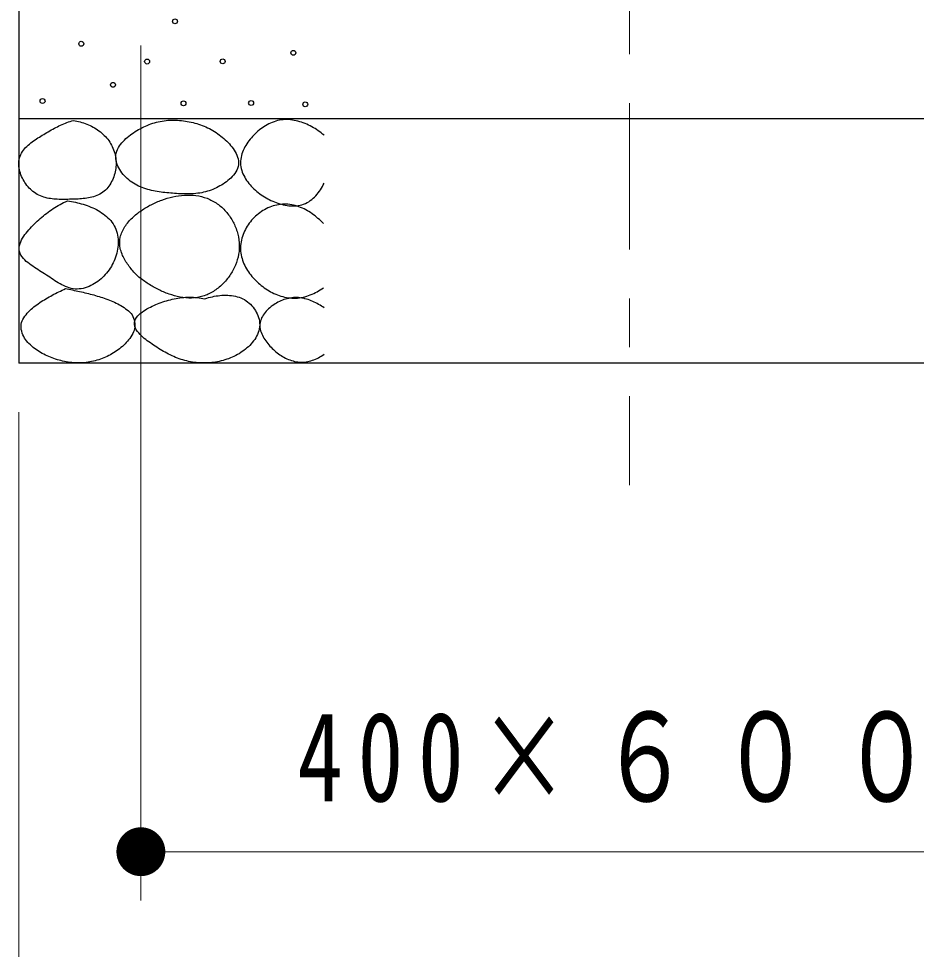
# Model space of a CAD drawing. Units: millimetres on the paper, scale 1:60. Extents: x -385 to 76, y -594 to 267.
# Drawn here: x -103.58 to -85.21, y -558.36 to -539.31 of the extents above; entities that cross this region are included whole.
import ezdxf

# ---------------------------------------------------------------- set-up
doc = ezdxf.new("R2010")
doc.units = ezdxf.units.MM
doc.linetypes.add('USER2', pattern=[6, 3, -1, 1, -1])
doc.layers.add('1_20', color=7, linetype='Continuous', lineweight=13)
doc.styles.add('ＭＳ ゴシック', font='')
doc.styles.get('ＭＳ ゴシック').set_extended_font_data('MS Gothic')

# ---------------------------------------------------------------- blocks, each defined once
blk = doc.blocks.new('filled_dot')
at = {"color": 0, "linetype": 'Continuous', "lineweight": -2, "const_width": 1.25}
blk.add_lwpolyline([(-0.625, 0, 1), (0.625, 0, 1)], format="xyb", close=True, dxfattribs=at)

msp = doc.modelspace()

# ---------------------------------------------------------------- linework, layer by layer
at = {"layer": '1_20', "color": 1, "linetype": 'USER2'}
msp.add_line((-91.075, -517.038), (-91.075, -548.863), dxfattribs=at)
at = {"layer": '1_20', "lineweight": 25}
for p, q in [((-103.575, -538.863), (-103.575, -546.363)), ((-78.575, -541.363), (-103.575, -541.363)), ((-78.575, -546.363), (-103.575, -546.363))]:
    msp.add_line(p, q, dxfattribs=at)
at = {"layer": '1_20'}
for p, q in [((-101.075, -539.863), (-101.075, -557.363)), ((-103.575, -547.363), (-103.575, -567.363)), ((-81.075, -556.363), (-101.075, -556.363))]:
    msp.add_line(p, q, dxfattribs=at)
at = {"layer": '1_20', "lineweight": 25}
for centre in [(-100.377, -539.365), (-102.294, -539.824), (-100.947, -540.189), (-99.4, -540.185), (-97.954, -540.01), (-101.644, -540.664), (-103.086, -540.997), (-100.203, -541.044), (-98.819, -541.037), (-97.711, -541.064)]:
    msp.add_circle(centre, 0.05, dxfattribs=at)
for points, knots in [([(-102.452, -541.393), (-102.498, -541.407), (-102.543, -541.421), (-102.587, -541.437), (-102.631, -541.454), (-102.675, -541.472), (-102.718, -541.492), (-102.761, -541.512), (-102.803, -541.533), (-102.845, -541.555), (-102.887, -541.577), (-102.928, -541.6), (-102.969, -541.624), (-103.01, -541.648), (-103.051, -541.672), (-103.091, -541.697), (-103.131, -541.721), (-103.172, -541.746), (-103.211, -541.773), (-103.25, -541.799), (-103.289, -541.826), (-103.326, -541.855), (-103.363, -541.885), (-103.4, -541.916), (-103.432, -541.95), (-103.463, -541.985), (-103.495, -542.022), (-103.517, -542.063), (-103.54, -542.104), (-103.558, -542.149), (-103.567, -542.195), (-103.576, -542.24), (-103.576, -542.29), (-103.571, -542.336), (-103.567, -542.383), (-103.555, -542.43), (-103.54, -542.474), (-103.526, -542.519), (-103.506, -542.563), (-103.483, -542.604), (-103.461, -542.646), (-103.435, -542.686), (-103.406, -542.723), (-103.377, -542.76), (-103.345, -542.796), (-103.309, -542.827), (-103.274, -542.858), (-103.235, -542.886), (-103.194, -542.909), (-103.153, -542.932), (-103.108, -542.949), (-103.063, -542.964), (-103.019, -542.978), (-102.972, -542.987), (-102.925, -542.995), (-102.878, -543.002), (-102.831, -543.005), (-102.784, -543.008), (-102.737, -543.011), (-102.689, -543.01), (-102.642, -543.01), (-102.595, -543.01), (-102.547, -543.009), (-102.5, -543.008), (-102.453, -543.007), (-102.405, -543.006), (-102.358, -543.003), (-102.311, -543), (-102.264, -542.997), (-102.217, -542.991), (-102.17, -542.984), (-102.123, -542.977), (-102.077, -542.965), (-102.032, -542.953), (-101.986, -542.938), (-101.944, -542.918), (-101.902, -542.897), (-101.86, -542.872), (-101.824, -542.842), (-101.788, -542.812), (-101.756, -542.775), (-101.728, -542.738), (-101.701, -542.7), (-101.677, -542.658), (-101.657, -542.615), (-101.637, -542.573), (-101.621, -542.527), (-101.609, -542.482), (-101.597, -542.436), (-101.588, -542.389), (-101.584, -542.342), (-101.58, -542.296), (-101.58, -542.248), (-101.584, -542.201), (-101.589, -542.154), (-101.597, -542.107), (-101.61, -542.061), (-101.623, -542.016), (-101.64, -541.971), (-101.66, -541.929), (-101.681, -541.886), (-101.705, -541.845), (-101.733, -541.807), (-101.76, -541.769), (-101.791, -541.732), (-101.824, -541.699), (-101.858, -541.666), (-101.894, -541.635), (-101.932, -541.607), (-101.97, -541.579), (-102.01, -541.553), (-102.052, -541.53), (-102.093, -541.508), (-102.136, -541.487), (-102.18, -541.469), (-102.223, -541.452), (-102.269, -541.436), (-102.314, -541.424), (-102.359, -541.411), (-102.406, -541.402), (-102.452, -541.393)], [0, 0, 0, 0, 1, 1, 1, 2, 2, 2, 3, 3, 3, 4, 4, 4, 5, 5, 5, 6, 6, 6, 7, 7, 7, 8, 8, 8, 9, 9, 9, 10, 10, 10, 11, 11, 11, 12, 12, 12, 13, 13, 13, 14, 14, 14, 15, 15, 15, 16, 16, 16, 17, 17, 17, 18, 18, 18, 19, 19, 19, 20, 20, 20, 21, 21, 21, 22, 22, 22, 23, 23, 23, 24, 24, 24, 25, 25, 25, 26, 26, 26, 27, 27, 27, 28, 28, 28, 29, 29, 29, 30, 30, 30, 31, 31, 31, 32, 32, 32, 33, 33, 33, 34, 34, 34, 35, 35, 35, 36, 36, 36, 37, 37, 37, 38, 38, 38, 39, 39, 39, 40, 40, 40, 40]), ([(-100.481, -541.388), (-100.534, -541.392), (-100.587, -541.397), (-100.639, -541.406), (-100.692, -541.415), (-100.744, -541.427), (-100.795, -541.441), (-100.845, -541.456), (-100.896, -541.475), (-100.944, -541.495), (-100.993, -541.515), (-101.041, -541.538), (-101.088, -541.563), (-101.135, -541.588), (-101.181, -541.615), (-101.225, -541.645), (-101.269, -541.674), (-101.312, -541.706), (-101.352, -541.74), (-101.392, -541.775), (-101.432, -541.812), (-101.465, -541.853), (-101.498, -541.893), (-101.531, -541.938), (-101.552, -541.986), (-101.572, -542.034), (-101.588, -542.088), (-101.589, -542.139), (-101.591, -542.191), (-101.578, -542.246), (-101.56, -542.295), (-101.543, -542.344), (-101.515, -542.391), (-101.485, -542.435), (-101.455, -542.478), (-101.42, -542.519), (-101.382, -542.556), (-101.345, -542.593), (-101.303, -542.627), (-101.259, -542.657), (-101.216, -542.687), (-101.169, -542.713), (-101.121, -542.736), (-101.074, -542.759), (-101.023, -542.778), (-100.973, -542.794), (-100.923, -542.811), (-100.871, -542.823), (-100.819, -542.835), (-100.767, -542.846), (-100.715, -542.854), (-100.662, -542.861), (-100.61, -542.869), (-100.557, -542.874), (-100.504, -542.879), (-100.451, -542.884), (-100.398, -542.888), (-100.345, -542.891), (-100.292, -542.894), (-100.239, -542.898), (-100.186, -542.899), (-100.133, -542.9), (-100.08, -542.9), (-100.027, -542.897), (-99.974, -542.893), (-99.921, -542.888), (-99.868, -542.88), (-99.816, -542.871), (-99.764, -542.859), (-99.713, -542.844), (-99.663, -542.829), (-99.612, -542.81), (-99.564, -542.789), (-99.516, -542.767), (-99.468, -542.743), (-99.423, -542.716), (-99.377, -542.689), (-99.333, -542.659), (-99.292, -542.625), (-99.251, -542.591), (-99.211, -542.555), (-99.178, -542.514), (-99.146, -542.473), (-99.114, -542.426), (-99.097, -542.378), (-99.08, -542.329), (-99.073, -542.272), (-99.078, -542.221), (-99.083, -542.17), (-99.104, -542.118), (-99.127, -542.07), (-99.149, -542.023), (-99.181, -541.979), (-99.213, -541.937), (-99.245, -541.895), (-99.282, -541.856), (-99.319, -541.818), (-99.357, -541.781), (-99.397, -541.746), (-99.439, -541.713), (-99.48, -541.68), (-99.524, -541.649), (-99.569, -541.621), (-99.614, -541.593), (-99.66, -541.567), (-99.708, -541.544), (-99.756, -541.521), (-99.805, -541.501), (-99.855, -541.483), (-99.905, -541.465), (-99.956, -541.45), (-100.007, -541.437), (-100.059, -541.424), (-100.111, -541.414), (-100.164, -541.406), (-100.216, -541.399), (-100.269, -541.393), (-100.322, -541.39), (-100.375, -541.387), (-100.428, -541.388), (-100.481, -541.388)], [0, 0, 0, 0, 1, 1, 1, 2, 2, 2, 3, 3, 3, 4, 4, 4, 5, 5, 5, 6, 6, 6, 7, 7, 7, 8, 8, 8, 9, 9, 9, 10, 10, 10, 11, 11, 11, 12, 12, 12, 13, 13, 13, 14, 14, 14, 15, 15, 15, 16, 16, 16, 17, 17, 17, 18, 18, 18, 19, 19, 19, 20, 20, 20, 21, 21, 21, 22, 22, 22, 23, 23, 23, 24, 24, 24, 25, 25, 25, 26, 26, 26, 27, 27, 27, 28, 28, 28, 29, 29, 29, 30, 30, 30, 31, 31, 31, 32, 32, 32, 33, 33, 33, 34, 34, 34, 35, 35, 35, 36, 36, 36, 37, 37, 37, 38, 38, 38, 39, 39, 39, 40, 40, 40, 40]), ([(-97.325, -541.698), (-97.365, -541.666), (-97.404, -541.633), (-97.446, -541.604), (-97.488, -541.575), (-97.532, -541.548), (-97.577, -541.524), (-97.621, -541.5), (-97.668, -541.477), (-97.715, -541.458), (-97.762, -541.439), (-97.811, -541.422), (-97.86, -541.409), (-97.909, -541.396), (-97.96, -541.386), (-98.011, -541.381), (-98.061, -541.376), (-98.113, -541.375), (-98.164, -541.379), (-98.214, -541.384), (-98.265, -541.394), (-98.314, -541.408), (-98.363, -541.422), (-98.411, -541.442), (-98.456, -541.465), (-98.502, -541.487), (-98.546, -541.514), (-98.588, -541.543), (-98.63, -541.572), (-98.669, -541.605), (-98.707, -541.639), (-98.745, -541.674), (-98.781, -541.711), (-98.814, -541.749), (-98.847, -541.788), (-98.879, -541.829), (-98.906, -541.872), (-98.934, -541.914), (-98.959, -541.959), (-98.979, -542.006), (-98.999, -542.053), (-99.016, -542.102), (-99.025, -542.152), (-99.034, -542.202), (-99.038, -542.254), (-99.034, -542.305), (-99.029, -542.355), (-99.016, -542.406), (-98.999, -542.454), (-98.982, -542.501), (-98.958, -542.547), (-98.931, -542.591), (-98.905, -542.634), (-98.873, -542.675), (-98.84, -542.713), (-98.807, -542.752), (-98.77, -542.788), (-98.732, -542.822), (-98.693, -542.856), (-98.653, -542.887), (-98.611, -542.916), (-98.569, -542.945), (-98.525, -542.972), (-98.48, -542.997), (-98.436, -543.021), (-98.389, -543.043), (-98.342, -543.062), (-98.295, -543.081), (-98.246, -543.098), (-98.197, -543.111), (-98.148, -543.124), (-98.097, -543.134), (-98.046, -543.139), (-97.996, -543.144), (-97.944, -543.146), (-97.893, -543.14), (-97.843, -543.135), (-97.791, -543.125), (-97.744, -543.107), (-97.696, -543.09), (-97.65, -543.065), (-97.609, -543.036), (-97.567, -543.007), (-97.529, -542.971), (-97.495, -542.934), (-97.46, -542.897), (-97.429, -542.856), (-97.401, -542.813), (-97.372, -542.771), (-97.349, -542.726), (-97.325, -542.68)], [0, 0, 0, 0, 1, 1, 1, 2, 2, 2, 3, 3, 3, 4, 4, 4, 5, 5, 5, 6, 6, 6, 7, 7, 7, 8, 8, 8, 9, 9, 9, 10, 10, 10, 11, 11, 11, 12, 12, 12, 13, 13, 13, 14, 14, 14, 15, 15, 15, 16, 16, 16, 17, 17, 17, 18, 18, 18, 19, 19, 19, 20, 20, 20, 21, 21, 21, 22, 22, 22, 23, 23, 23, 24, 24, 24, 25, 25, 25, 26, 26, 26, 27, 27, 27, 28, 28, 28, 29, 29, 29, 30, 30, 30, 30]), ([(-101.116, -544.605), (-101.053, -544.651), (-100.989, -544.697), (-100.922, -544.739), (-100.855, -544.78), (-100.787, -544.82), (-100.716, -544.855), (-100.646, -544.89), (-100.573, -544.922), (-100.499, -544.948), (-100.425, -544.974), (-100.349, -544.997), (-100.272, -545.011), (-100.194, -545.024), (-100.114, -545.033), (-100.036, -545.03), (-99.958, -545.027), (-99.878, -545.015), (-99.804, -544.992), (-99.73, -544.969), (-99.657, -544.934), (-99.59, -544.893), (-99.524, -544.852), (-99.461, -544.801), (-99.405, -544.746), (-99.349, -544.691), (-99.298, -544.63), (-99.254, -544.565), (-99.21, -544.5), (-99.171, -544.43), (-99.141, -544.358), (-99.111, -544.286), (-99.087, -544.209), (-99.074, -544.132), (-99.061, -544.055), (-99.057, -543.974), (-99.063, -543.896), (-99.068, -543.819), (-99.084, -543.74), (-99.107, -543.665), (-99.131, -543.59), (-99.163, -543.516), (-99.201, -543.448), (-99.239, -543.38), (-99.285, -543.314), (-99.337, -543.256), (-99.389, -543.197), (-99.448, -543.142), (-99.512, -543.098), (-99.576, -543.053), (-99.648, -543.015), (-99.721, -542.987), (-99.793, -542.96), (-99.872, -542.941), (-99.95, -542.931), (-100.027, -542.92), (-100.107, -542.919), (-100.185, -542.923), (-100.264, -542.928), (-100.342, -542.94), (-100.419, -542.957), (-100.496, -542.973), (-100.572, -542.997), (-100.646, -543.023), (-100.72, -543.05), (-100.792, -543.082), (-100.862, -543.118), (-100.932, -543.153), (-101.001, -543.193), (-101.065, -543.238), (-101.13, -543.283), (-101.193, -543.332), (-101.249, -543.386), (-101.305, -543.441), (-101.36, -543.501), (-101.401, -543.567), (-101.442, -543.633), (-101.48, -543.707), (-101.496, -543.782), (-101.512, -543.857), (-101.51, -543.941), (-101.496, -544.016), (-101.481, -544.092), (-101.445, -544.166), (-101.408, -544.235), (-101.372, -544.304), (-101.324, -544.368), (-101.275, -544.43), (-101.227, -544.492), (-101.172, -544.548), (-101.116, -544.605)], [0, 0, 0, 0, 1, 1, 1, 2, 2, 2, 3, 3, 3, 4, 4, 4, 5, 5, 5, 6, 6, 6, 7, 7, 7, 8, 8, 8, 9, 9, 9, 10, 10, 10, 11, 11, 11, 12, 12, 12, 13, 13, 13, 14, 14, 14, 15, 15, 15, 16, 16, 16, 17, 17, 17, 18, 18, 18, 19, 19, 19, 20, 20, 20, 21, 21, 21, 22, 22, 22, 23, 23, 23, 24, 24, 24, 25, 25, 25, 26, 26, 26, 27, 27, 27, 28, 28, 28, 29, 29, 29, 30, 30, 30, 30]), ([(-102.579, -543.04), (-102.63, -543.063), (-102.68, -543.086), (-102.729, -543.112), (-102.777, -543.139), (-102.825, -543.168), (-102.871, -543.198), (-102.917, -543.229), (-102.961, -543.262), (-103.005, -543.296), (-103.049, -543.33), (-103.091, -543.366), (-103.133, -543.402), (-103.175, -543.438), (-103.216, -543.476), (-103.255, -543.514), (-103.295, -543.553), (-103.334, -543.593), (-103.37, -543.635), (-103.406, -543.677), (-103.442, -543.72), (-103.471, -543.766), (-103.501, -543.813), (-103.532, -543.862), (-103.547, -543.914), (-103.562, -543.965), (-103.571, -544.026), (-103.56, -544.077), (-103.549, -544.128), (-103.513, -544.178), (-103.479, -544.22), (-103.445, -544.262), (-103.398, -544.296), (-103.355, -544.33), (-103.312, -544.364), (-103.264, -544.394), (-103.218, -544.425), (-103.172, -544.455), (-103.125, -544.484), (-103.078, -544.514), (-103.032, -544.544), (-102.986, -544.575), (-102.94, -544.605), (-102.893, -544.636), (-102.848, -544.667), (-102.8, -544.696), (-102.753, -544.724), (-102.705, -544.753), (-102.655, -544.776), (-102.605, -544.799), (-102.552, -544.821), (-102.499, -544.832), (-102.445, -544.844), (-102.388, -544.849), (-102.334, -544.844), (-102.28, -544.84), (-102.224, -544.825), (-102.173, -544.807), (-102.121, -544.789), (-102.071, -544.763), (-102.024, -544.734), (-101.977, -544.705), (-101.932, -544.672), (-101.89, -544.635), (-101.849, -544.599), (-101.81, -544.559), (-101.775, -544.517), (-101.739, -544.474), (-101.707, -544.428), (-101.679, -544.381), (-101.651, -544.334), (-101.626, -544.283), (-101.606, -544.232), (-101.586, -544.18), (-101.57, -544.127), (-101.559, -544.073), (-101.548, -544.019), (-101.541, -543.963), (-101.54, -543.908), (-101.538, -543.853), (-101.542, -543.797), (-101.552, -543.743), (-101.563, -543.689), (-101.579, -543.634), (-101.602, -543.585), (-101.625, -543.535), (-101.657, -543.488), (-101.692, -543.445), (-101.726, -543.403), (-101.768, -543.365), (-101.811, -543.33), (-101.854, -543.296), (-101.901, -543.266), (-101.949, -543.238), (-101.997, -543.211), (-102.047, -543.187), (-102.098, -543.166), (-102.149, -543.144), (-102.202, -543.126), (-102.255, -543.11), (-102.307, -543.093), (-102.361, -543.08), (-102.415, -543.068), (-102.47, -543.057), (-102.524, -543.048), (-102.579, -543.04)], [0, 0, 0, 0, 1, 1, 1, 2, 2, 2, 3, 3, 3, 4, 4, 4, 5, 5, 5, 6, 6, 6, 7, 7, 7, 8, 8, 8, 9, 9, 9, 10, 10, 10, 11, 11, 11, 12, 12, 12, 13, 13, 13, 14, 14, 14, 15, 15, 15, 16, 16, 16, 17, 17, 17, 18, 18, 18, 19, 19, 19, 20, 20, 20, 21, 21, 21, 22, 22, 22, 23, 23, 23, 24, 24, 24, 25, 25, 25, 26, 26, 26, 27, 27, 27, 28, 28, 28, 29, 29, 29, 30, 30, 30, 31, 31, 31, 32, 32, 32, 33, 33, 33, 34, 34, 34, 35, 35, 35, 35]), ([(-97.341, -543.504), (-97.376, -543.467), (-97.412, -543.431), (-97.451, -543.398), (-97.489, -543.364), (-97.529, -543.332), (-97.571, -543.303), (-97.613, -543.274), (-97.657, -543.247), (-97.702, -543.223), (-97.747, -543.199), (-97.793, -543.178), (-97.841, -543.16), (-97.889, -543.143), (-97.939, -543.129), (-97.989, -543.12), (-98.039, -543.111), (-98.09, -543.107), (-98.141, -543.108), (-98.192, -543.108), (-98.243, -543.115), (-98.293, -543.126), (-98.343, -543.136), (-98.392, -543.152), (-98.439, -543.171), (-98.486, -543.19), (-98.532, -543.214), (-98.576, -543.24), (-98.619, -543.267), (-98.661, -543.297), (-98.699, -543.33), (-98.738, -543.363), (-98.775, -543.399), (-98.808, -543.438), (-98.841, -543.476), (-98.872, -543.517), (-98.899, -543.56), (-98.926, -543.604), (-98.95, -543.649), (-98.97, -543.696), (-98.99, -543.743), (-99.006, -543.792), (-99.017, -543.842), (-99.028, -543.891), (-99.035, -543.943), (-99.036, -543.993), (-99.037, -544.044), (-99.032, -544.096), (-99.022, -544.146), (-99.013, -544.195), (-98.998, -544.245), (-98.979, -544.292), (-98.961, -544.34), (-98.938, -544.386), (-98.912, -544.43), (-98.887, -544.474), (-98.857, -544.516), (-98.826, -544.556), (-98.795, -544.596), (-98.761, -544.635), (-98.725, -544.671), (-98.689, -544.707), (-98.65, -544.741), (-98.61, -544.773), (-98.571, -544.805), (-98.529, -544.834), (-98.485, -544.861), (-98.442, -544.888), (-98.397, -544.913), (-98.351, -544.934), (-98.305, -544.955), (-98.257, -544.974), (-98.208, -544.989), (-98.159, -545.003), (-98.109, -545.015), (-98.059, -545.022), (-98.008, -545.029), (-97.957, -545.032), (-97.906, -545.031), (-97.855, -545.029), (-97.804, -545.022), (-97.754, -545.011), (-97.705, -545.001), (-97.655, -544.985), (-97.608, -544.967), (-97.561, -544.948), (-97.514, -544.926), (-97.47, -544.901), (-97.425, -544.877), (-97.383, -544.848), (-97.341, -544.819)], [0, 0, 0, 0, 1, 1, 1, 2, 2, 2, 3, 3, 3, 4, 4, 4, 5, 5, 5, 6, 6, 6, 7, 7, 7, 8, 8, 8, 9, 9, 9, 10, 10, 10, 11, 11, 11, 12, 12, 12, 13, 13, 13, 14, 14, 14, 15, 15, 15, 16, 16, 16, 17, 17, 17, 18, 18, 18, 19, 19, 19, 20, 20, 20, 21, 21, 21, 22, 22, 22, 23, 23, 23, 24, 24, 24, 25, 25, 25, 26, 26, 26, 27, 27, 27, 28, 28, 28, 29, 29, 29, 30, 30, 30, 30]), ([(-102.62, -544.837), (-102.71, -544.88), (-102.8, -544.923), (-102.887, -544.971), (-102.974, -545.018), (-103.062, -545.067), (-103.143, -545.124), (-103.224, -545.181), (-103.31, -545.239), (-103.374, -545.312), (-103.437, -545.386), (-103.511, -545.476), (-103.524, -545.566), (-103.538, -545.655), (-103.502, -545.766), (-103.456, -545.848), (-103.41, -545.931), (-103.326, -546.001), (-103.249, -546.062), (-103.172, -546.122), (-103.082, -546.171), (-102.992, -546.213), (-102.903, -546.254), (-102.807, -546.287), (-102.711, -546.311), (-102.615, -546.335), (-102.515, -546.351), (-102.416, -546.356), (-102.318, -546.361), (-102.216, -546.356), (-102.119, -546.338), (-102.022, -546.321), (-101.924, -546.292), (-101.833, -546.254), (-101.742, -546.216), (-101.653, -546.168), (-101.572, -546.111), (-101.491, -546.054), (-101.41, -545.99), (-101.349, -545.914), (-101.287, -545.838), (-101.217, -545.747), (-101.202, -545.657), (-101.186, -545.567), (-101.208, -545.453), (-101.255, -545.374), (-101.302, -545.296), (-101.4, -545.237), (-101.483, -545.185), (-101.566, -545.132), (-101.661, -545.096), (-101.754, -545.059), (-101.846, -545.023), (-101.942, -544.994), (-102.038, -544.967), (-102.133, -544.939), (-102.23, -544.916), (-102.327, -544.895), (-102.424, -544.873), (-102.522, -544.855), (-102.62, -544.837)], [0, 0, 0, 0, 1, 1, 1, 2, 2, 2, 3, 3, 3, 4, 4, 4, 5, 5, 5, 6, 6, 6, 7, 7, 7, 8, 8, 8, 9, 9, 9, 10, 10, 10, 11, 11, 11, 12, 12, 12, 13, 13, 13, 14, 14, 14, 15, 15, 15, 16, 16, 16, 17, 17, 17, 18, 18, 18, 19, 19, 19, 20, 20, 20, 20]), ([(-99.765, -545.044), (-99.817, -545.035), (-99.869, -545.026), (-99.922, -545.021), (-99.974, -545.015), (-100.027, -545.012), (-100.08, -545.012), (-100.132, -545.012), (-100.185, -545.015), (-100.238, -545.021), (-100.29, -545.026), (-100.343, -545.035), (-100.394, -545.045), (-100.446, -545.056), (-100.497, -545.07), (-100.548, -545.084), (-100.598, -545.099), (-100.649, -545.116), (-100.698, -545.135), (-100.747, -545.154), (-100.796, -545.174), (-100.844, -545.197), (-100.891, -545.219), (-100.939, -545.243), (-100.983, -545.272), (-101.028, -545.3), (-101.074, -545.329), (-101.11, -545.366), (-101.146, -545.403), (-101.188, -545.447), (-101.201, -545.494), (-101.214, -545.541), (-101.205, -545.601), (-101.187, -545.648), (-101.169, -545.694), (-101.128, -545.735), (-101.092, -545.774), (-101.057, -545.813), (-101.015, -545.846), (-100.974, -545.879), (-100.933, -545.912), (-100.889, -545.942), (-100.846, -545.972), (-100.802, -546.002), (-100.758, -546.031), (-100.713, -546.059), (-100.668, -546.087), (-100.623, -546.115), (-100.577, -546.14), (-100.531, -546.166), (-100.484, -546.19), (-100.436, -546.212), (-100.388, -546.234), (-100.339, -546.255), (-100.289, -546.272), (-100.24, -546.29), (-100.189, -546.305), (-100.137, -546.317), (-100.086, -546.33), (-100.034, -546.339), (-99.982, -546.346), (-99.929, -546.353), (-99.876, -546.357), (-99.824, -546.358), (-99.771, -546.359), (-99.718, -546.358), (-99.665, -546.354), (-99.613, -546.35), (-99.56, -546.343), (-99.508, -546.333), (-99.457, -546.324), (-99.405, -546.311), (-99.355, -546.296), (-99.304, -546.28), (-99.254, -546.262), (-99.206, -546.241), (-99.158, -546.219), (-99.111, -546.195), (-99.066, -546.168), (-99.02, -546.141), (-98.977, -546.11), (-98.936, -546.077), (-98.895, -546.044), (-98.855, -546.008), (-98.82, -545.969), (-98.785, -545.93), (-98.751, -545.888), (-98.725, -545.843), (-98.698, -545.798), (-98.674, -545.749), (-98.661, -545.698), (-98.647, -545.648), (-98.641, -545.593), (-98.644, -545.542), (-98.647, -545.49), (-98.661, -545.437), (-98.679, -545.388), (-98.698, -545.339), (-98.724, -545.291), (-98.754, -545.248), (-98.784, -545.206), (-98.82, -545.165), (-98.859, -545.131), (-98.899, -545.097), (-98.944, -545.067), (-98.991, -545.044), (-99.038, -545.021), (-99.09, -545.004), (-99.141, -544.992), (-99.192, -544.98), (-99.245, -544.974), (-99.298, -544.972), (-99.35, -544.969), (-99.403, -544.972), (-99.456, -544.977), (-99.508, -544.982), (-99.561, -544.991), (-99.612, -545.002), (-99.664, -545.013), (-99.714, -545.029), (-99.765, -545.044)], [0, 0, 0, 0, 1, 1, 1, 2, 2, 2, 3, 3, 3, 4, 4, 4, 5, 5, 5, 6, 6, 6, 7, 7, 7, 8, 8, 8, 9, 9, 9, 10, 10, 10, 11, 11, 11, 12, 12, 12, 13, 13, 13, 14, 14, 14, 15, 15, 15, 16, 16, 16, 17, 17, 17, 18, 18, 18, 19, 19, 19, 20, 20, 20, 21, 21, 21, 22, 22, 22, 23, 23, 23, 24, 24, 24, 25, 25, 25, 26, 26, 26, 27, 27, 27, 28, 28, 28, 29, 29, 29, 30, 30, 30, 31, 31, 31, 32, 32, 32, 33, 33, 33, 34, 34, 34, 35, 35, 35, 36, 36, 36, 37, 37, 37, 38, 38, 38, 39, 39, 39, 40, 40, 40, 40]), ([(-97.325, -545.231), (-97.362, -545.206), (-97.399, -545.181), (-97.438, -545.159), (-97.477, -545.136), (-97.517, -545.115), (-97.558, -545.097), (-97.599, -545.079), (-97.641, -545.063), (-97.684, -545.051), (-97.727, -545.039), (-97.771, -545.029), (-97.816, -545.024), (-97.86, -545.019), (-97.905, -545.018), (-97.95, -545.021), (-97.994, -545.024), (-98.039, -545.032), (-98.082, -545.043), (-98.126, -545.054), (-98.168, -545.069), (-98.209, -545.087), (-98.25, -545.104), (-98.291, -545.125), (-98.329, -545.148), (-98.367, -545.172), (-98.404, -545.198), (-98.438, -545.227), (-98.471, -545.256), (-98.504, -545.288), (-98.532, -545.323), (-98.56, -545.357), (-98.586, -545.395), (-98.604, -545.436), (-98.622, -545.476), (-98.635, -545.521), (-98.639, -545.565), (-98.642, -545.609), (-98.636, -545.655), (-98.625, -545.698), (-98.613, -545.741), (-98.594, -545.782), (-98.573, -545.822), (-98.552, -545.861), (-98.526, -545.898), (-98.499, -545.934), (-98.472, -545.97), (-98.442, -546.004), (-98.411, -546.036), (-98.38, -546.068), (-98.348, -546.099), (-98.313, -546.128), (-98.279, -546.156), (-98.243, -546.183), (-98.205, -546.207), (-98.167, -546.231), (-98.128, -546.254), (-98.087, -546.272), (-98.046, -546.29), (-98.004, -546.306), (-97.961, -546.318), (-97.918, -546.329), (-97.873, -546.337), (-97.828, -546.34), (-97.784, -546.343), (-97.738, -546.341), (-97.694, -546.335), (-97.65, -546.329), (-97.606, -546.317), (-97.564, -546.303), (-97.522, -546.289), (-97.48, -546.27), (-97.44, -546.25), (-97.401, -546.23), (-97.363, -546.205), (-97.325, -546.181)], [0, 0, 0, 0, 1, 1, 1, 2, 2, 2, 3, 3, 3, 4, 4, 4, 5, 5, 5, 6, 6, 6, 7, 7, 7, 8, 8, 8, 9, 9, 9, 10, 10, 10, 11, 11, 11, 12, 12, 12, 13, 13, 13, 14, 14, 14, 15, 15, 15, 16, 16, 16, 17, 17, 17, 18, 18, 18, 19, 19, 19, 20, 20, 20, 21, 21, 21, 22, 22, 22, 23, 23, 23, 24, 24, 24, 25, 25, 25, 25])]:
    msp.add_open_spline(points, degree=3, knots=knots, dxfattribs=at)

# ---------------------------------------------------------------- block references
at = {"layer": '1_20', "xscale": 0.4, "yscale": 0.4}
msp.add_blockref('filled_dot', (-101.075, -556.363), dxfattribs=at)

# ---------------------------------------------------------------- texts
at = {"layer": '1_20', "insert": (-91.075, -555.363), "char_height": 1.833, "attachment_point": 8, "style": 'ＭＳ ゴシック'}
msp.add_mtext('\\T1.32;\\W0.75;400×６００', dxfattribs=at)

doc.saveas('drawing.dxf')
